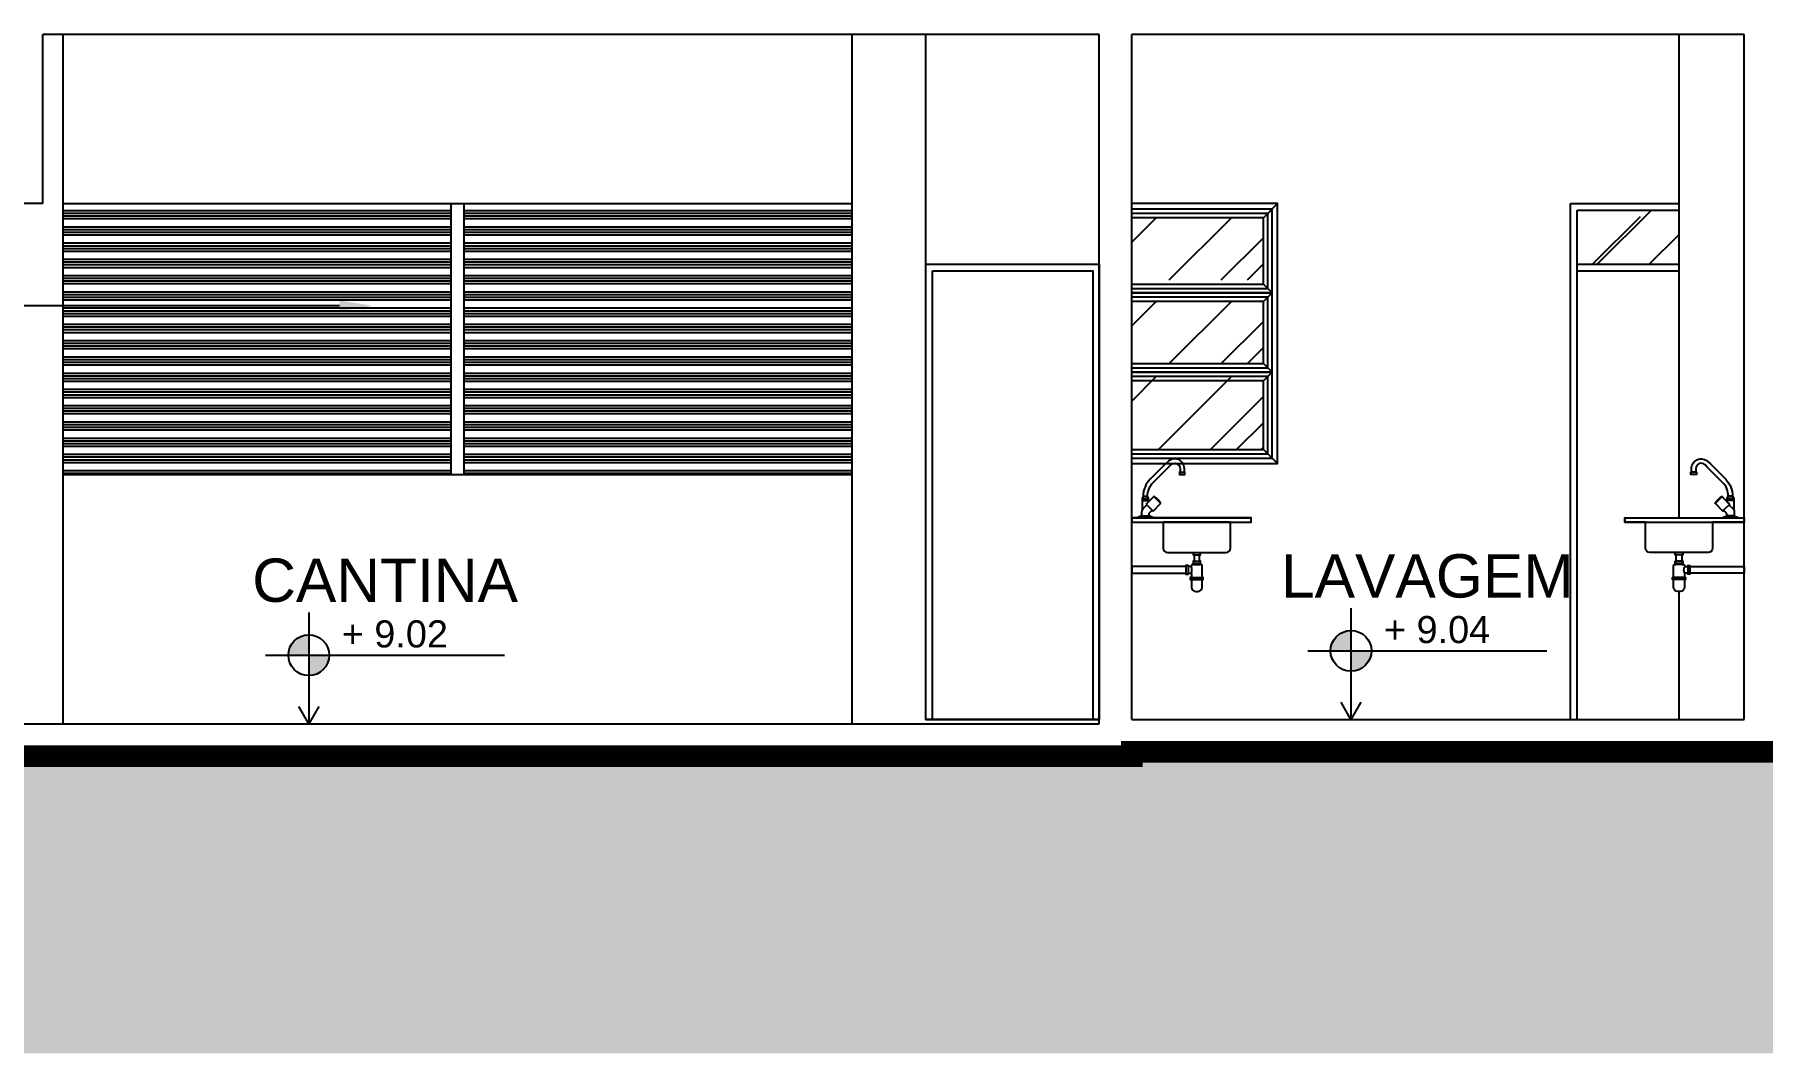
# Model space of a CAD drawing. Header units: metres. Extents: x 2440 to 5689, y 77 to 398.
# Drawn here: x 3429.53 to 3437.5, y 216.07 to 220.78 of the extents above; entities that cross this region are included whole.
import ezdxf
from ezdxf import colors
from ezdxf.entities.mleader import LeaderData, LeaderLine
from ezdxf.math import Vec2, Vec3

# ---------------------------------------------------------------- set-up
doc = ezdxf.new("R2010")
doc.units = ezdxf.units.M
doc.header["$LTSCALE"] = 7
doc.header["$MEASUREMENT"] = 0
for name, color, linetype in [('COTA DE NÍVEL', 7, 'Continuous'), ('HACHURA', 251, 'Continuous'), ('HACHURA PISOS', 250, 'Continuous'), ('Layout-int', 1, 'Continuous'), ('PENA 0.15', 7, 'Continuous'), ('PENA 01', 1, 'Continuous'), ('PENA 02', 2, 'Continuous'), ('PENA 03', 3, 'Continuous'), ('PENA 06', 6, 'Continuous'), ('TXT ESPECIFICAÇÕES', 7, 'Continuous')]:
    doc.layers.add(name, color=color, linetype=linetype)
doc.layers.add('texto', color=3, linetype='Continuous', lineweight=25)
doc.styles.add('GRAF', font='GRAF.SHX')
doc.styles.add('Luana', font='arial.ttf')
doc.styles.get("Standard").update_dxf_attribs({"font": 'arial.ttf'})

# ---------------------------------------------------------------- blocks, each defined once
blk = doc.blocks.new('Pia-d-l')
blk.add_lwpolyline([(455.0000000000037, 780.000000000029), (550.0000000000036, 780.000000000029), (550.0000000000036, 800.000000000029), (97.50000000000364, 800.000000000029), (97.50000000000364, 802.0000000000291), (80.00000000000364, 810.000000000029), (80.00000000000364, 819.6740981922194, -0.1989123673806493), (80.58578643762014, 821.0883117546044), (94.49747468304577, 835.0000000000155), (98.03300858899095, 831.4644660940686), (132.3134192277248, 865.744876732846, 0.3395587548789191), (132.6308815666597, 868.159739371001, 0.1314591200920126), (102.9084861636338, 897.8821387637557, 0.3392918574093047), (100.4949762744203, 897.5660427754634, 0.000240689411842416), (100.4936140743121, 897.5646818862006), (77.50000000000364, 874.5710678118922), (77.50000000000364, 890.0000000000292), (72.50000000000364, 900.0000000000291, -0.198912367379555), (98.8603896932106, 963.6396103067852), (169.5710678118667, 1034.350288425485), (179.6500286447254, 1044.427553243804, -0.6717264719903197), (222.5000000000037, 1026.923881554249), (222.5000000000036, 1010.000000000029), (220.0000000000036, 1010.000000000029), (220.0000000000036, 1000.000000000029), (245.0000000000036, 1000.000000000029), (245.0000000000036, 1010.000000000029), (242.5000000000036, 1010.000000000029), (242.5000000000037, 1026.923881554307, 0.6661789100272512), (165.8568068915931, 1058.919323884486), (155.4289321881406, 1048.492424049211), (84.71825406948119, 977.7817459305807, 0.1989123673797284), (52.50000000000364, 900.0000000000291), (47.50000000000364, 890.0000000000291), (47.50000000000364, 836.3981871181459, 0.1270166537932226), (45.00000000000364, 826.715728752577), (45.00000000000364, 810.0000000000291), (27.50000000000364, 802.0000000000291), (27.50000000000364, 800.0000000000291), (3.637978807091713e-12, 800.0000000000291), (3.637978807091713e-12, 780.000000000029), (145.0000000000036, 780.000000000029), (145.0000000000036, 660.0000000000291, 0.4142135623730951), (165.0000000000036, 640.0000000000291), (282.5000000000036, 640.0000000000291), (282.5000000000036, 630.0000000000291), (287.5000000000036, 630.0000000000291), (287.5000000000036, 600.0000000000291), (282.5000000000036, 600.0000000000291), (282.5000000000036, 590.0000000000291), (285.0000000000036, 590.0000000000291), (285.0000000000036, 585.0000000000291), (280.0000000000036, 585.0000000000291, 0.4142135623730951), (275.0000000000036, 580.0000000000291, -0.4142135623730951), (270.0000000000036, 575.0000000000291), (260.0000000000037, 575.0000000000291), (260.0000000000036, 580.0000000000291), (250.0000000000037, 580.0000000000291), (250.0000000000037, 575.0000000000291), (3.637978807091713e-12, 575.0000000000291), (3.637978807091713e-12, 545.0000000000291), (250.0000000000036, 545.0000000000291), (250.0000000000036, 540.0000000000291), (260.0000000000036, 540.0000000000291), (260.0000000000036, 545.0000000000291), (270.0000000000036, 545.0000000000291, -0.4142135623730951), (275.0000000000036, 540.0000000000291), (275.0000000000036, 525.0000000000291), (270.0000000000036, 525.0000000000291), (270.0000000000036, 515.000000000029), (275.0000000000036, 515.0000000000291), (275.0000000000036, 480.0000000000291, 0.4142135623730951), (295.0000000000036, 460.0000000000291), (305.0000000000036, 460.0000000000291, 0.4142135623730951), (325.0000000000036, 480.0000000000291), (325.0000000000036, 515.0000000000291), (330.0000000000036, 515.0000000000291), (330.0000000000036, 525.0000000000291), (325.0000000000036, 525.0000000000291), (325.0000000000036, 580.0000000000291, 0.4142135623730951), (320.0000000000036, 585.0000000000291), (315.0000000000036, 585.000000000029), (315.0000000000036, 590.0000000000291), (317.5000000000036, 590.0000000000291), (317.5000000000036, 600.000000000029), (312.5000000000036, 600.0000000000291), (312.5000000000036, 630.0000000000291), (317.5000000000036, 630.0000000000291), (317.5000000000036, 640.0000000000291), (435.0000000000036, 640.0000000000291, 0.4142135623730951), (455.0000000000036, 660.0000000000291)], format="xyb", close=True)
at = {"layer": 'Layout-int', "color": 0}
for p, q in [((222.5000000000036, 1010.000000000029), (242.5000000000036, 1010.000000000029)), ((47.50000000000364, 890.0000000000291), (77.50000000000364, 890.0000000000291)), ((47.50000000000364, 880.0000000000291), (77.50000000000364, 880.0000000000291)), ((52.50000000000364, 900.0000000000291), (72.50000000000364, 900.0000000000291)), ((102.955910919165, 897.2522418825829), (130.712025788529, 869.4961270132044)), ((27.50000000000364, 802.0000000000291), (97.50000000000364, 802.0000000000291)), ((27.50000000000364, 800.0000000000291), (97.50000000000364, 800.0000000000291)), ((45.00000000000364, 810.0000000000291), (80.00000000000364, 810.0000000000291)), ((50.85786437626302, 840.857864376303), (69.74873734152425, 859.7487373415788)), ((66.21320343559273, 863.2842712474812), (77.50000000000362, 874.5710678118921)), ((66.21320343559273, 863.2842712474812), (94.49747468303192, 835.0000000000291)), ((455.0000000000036, 780.000000000029), (145.0000000000036, 780.000000000029)), ((282.5000000000036, 640.0000000000291), (317.5000000000036, 640.0000000000291)), ((250.0000000000037, 575.000000000029), (250.0000000000036, 545.0000000000291)), ((260.0000000000037, 575.000000000029), (260.0000000000036, 545.0000000000291)), ((285.0000000000036, 590.0000000000291), (287.5000000000037, 590.0000000000291)), ((285.0000000000036, 585.0000000000291), (315.0000000000036, 585.0000000000291)), ((287.5000000000037, 630.0000000000291), (300.0000000000036, 630.0000000000291)), ((287.5000000000037, 600.0000000000291), (300.0000000000036, 600.0000000000291)), ((287.5000000000037, 590.0000000000291), (300.0000000000036, 590.0000000000291)), ((300.0000000000036, 630.0000000000291), (312.5000000000036, 630.0000000000291)), ((300.0000000000036, 600.0000000000291), (312.5000000000037, 600.0000000000291)), ((300.0000000000036, 590.0000000000291), (312.5000000000037, 590.0000000000291)), ((312.5000000000037, 590.0000000000291), (315.0000000000036, 590.0000000000291)), ((270.0000000000036, 520.0000000000291), (330.0000000000036, 520.0000000000291)), ((275.0000000000037, 525.0000000000291), (325.0000000000036, 525.0000000000291)), ((275.0000000000037, 515.0000000000291), (325.0000000000036, 515.0000000000291))]:
    blk.add_line(p, q, dxfattribs=at)
for centre, radius, start, end in [((65.00000000000364, 826.715728752577), 20, 135, 151.0449756279753), ((225.5980283290301, 559.2305929649447), 51.41074382959605, 343.9305739226888, 16.37718472546337)]:
    blk.add_arc(centre, radius, start, end, dxfattribs=at)
blk = doc.blocks.new('NIV02')
h = blk.add_hatch(color=256)
h.paths.add_polyline_path([(-43.08798214372393, -49.02922773002917, 0.4142135623730951), (-44.59234559443733, -50.53359118074257), (-43.08798214372393, -50.53359118074257)])
h.paths.add_polyline_path([(-43.08798214372393, -52.03795463145597, 0.4142135623730951), (-41.58361869301053, -50.53359118074257), (-43.08798214372393, -50.53359118074257)])
for p, q in [((-43.08798214372393, -47.3822175101738), (-43.08798214372393, -55.57883228363895)), ((-46.27430931333186, -50.53359118074257), (-28.67982759653792, -50.53359118074257))]:
    blk.add_line(p, q)
blk.add_lwpolyline([(-42.35976431650299, -54.31752200791485), (-43.08798214372393, -55.57883228363895), (-43.81619997094488, -54.31752200791485)])
blk.add_circle((-43.08798214372393, -50.53359118074257), 1.504363450713398)
at = {"style": 'GRAF'}
blk.add_attdef('ELEV', (-40.66293629551796, -49.96256487468508), '', height=1.261310275724094, dxfattribs=at)

msp = doc.modelspace()

# ---------------------------------------------------------------- hatches: boundary and pattern name
at = {"layer": 'HACHURA'}
h = msp.add_hatch(dxfattribs=at)
h.set_pattern_fill('AR-RROOF', color=256, scale=0.5, angle=45, style=0)
h.set_pattern_definition([(45, (5939.979558250045, 232.2860102441873), (0.4242640687119287, 1.131370849898476), [7.5, -1, 2.5, -0.5]), (45, (5940.273007564237, 232.933012948973), (-0.8237794000823279, 0.1166726188957805), [1.5, -0.165, 3, -0.375]), (45, (5939.855814563337, 232.7633073214882), (1.60159685938753, 2.075358402782517), [4, -0.7, 2, -0.5])])
h.paths.add_polyline_path([(3437.117349115033, 219.7167909407446), (3437.117349115033, 219.9667909407447), (3436.647349115034, 219.9667909407447), (3436.647349115034, 219.7167909407447)])
h = msp.add_hatch(dxfattribs=at)
h.set_pattern_fill('AR-RROOF', color=256, scale=0.5, angle=45, style=0)
h.set_pattern_definition([(45, (3434.418599115033, 219.6451242740779), (0.4242640687119287, 1.131370849898476), [7.5, -1, 2.5, -0.5]), (45, (3434.712048429226, 220.2921269788636), (-0.8237794000823279, 0.1166726188957805), [1.5, -0.165, 3, -0.375]), (45, (3434.294855428327, 220.1224213513788), (1.60159685938753, 2.075358402782517), [4, -0.7, 2, -0.5])])
h.paths.add_polyline_path([(3434.592535619816, 219.9317909407445), (3434.592535619816, 219.6451242740779), (3435.199849115033, 219.6451242740779), (3435.199849115033, 219.9317909407445)])
h = msp.add_hatch(dxfattribs=at)
h.set_pattern_fill('AR-RROOF', color=256, scale=0.5, angle=45, style=0)
h.set_pattern_definition([(45, (3434.418599115033, 219.2584576074113), (0.4242640687119287, 1.131370849898476), [7.5, -1, 2.5, -0.5]), (45, (3434.712048429226, 219.9054603121969), (-0.8237794000823279, 0.1166726188957805), [1.5, -0.165, 3, -0.375]), (45, (3434.294855428327, 219.7357546847122), (1.60159685938753, 2.075358402782517), [4, -0.7, 2, -0.5])])
h.paths.add_polyline_path([(3434.592535619816, 219.5451242740779), (3434.592535619817, 219.2584576074113), (3435.199849115033, 219.2584576074113), (3435.199849115033, 219.5451242740779)])
h = msp.add_hatch(dxfattribs=at)
h.set_pattern_fill('AR-RROOF', color=256, scale=0.5, angle=45, style=0)
h.set_pattern_definition([(45, (3434.418599115033, 218.9117909407446), (0.4242640687119287, 1.131370849898476), [7.5, -1, 2.5, -0.5]), (45, (3434.712048429226, 219.5587936455302), (-0.8237794000823279, 0.1166726188957805), [1.5, -0.165, 3, -0.375]), (45, (3434.294855428327, 219.3890880180455), (1.60159685938753, 2.075358402782517), [4, -0.7, 2, -0.5])])
h.paths.add_polyline_path([(3434.592535619816, 219.1984576074111), (3434.592535619816, 218.8617909407446), (3435.199849115033, 218.8617909407446), (3435.199849115033, 219.1984576074112)])
at = {"layer": 'HACHURA PISOS'}
h = msp.add_hatch(dxfattribs=at)
h.set_pattern_fill('ANSI34,_O', color=256, scale=0.1, angle=135, double=1)
h.set_pattern_definition([(180, (3604.741518243373, 480.4775563762408), (-6.938893903907228e-18, -0.07500000000000001), []), (180, (3604.729018243394, 480.4900563762199), (-6.938893903907228e-18, -0.07500000000000001), []), (180, (3604.716518243344, 480.5025563762696), (-6.938893903907228e-18, -0.07500000000000001), []), (180, (3604.704018243365, 480.5150563762487), (-6.938893903907228e-18, -0.07500000000000001), [])])
h.paths.add_polyline_path([(3431.512442367426, 219.9967909407447), (3431.512442367426, 218.7467909407446), (3433.302535619817, 218.7467909407447), (3433.302535619817, 219.9967909407447)])
h.paths.add_polyline_path([(3431.452442367425, 218.7467909407447), (3431.452442367425, 219.9967909407447), (3429.662349115034, 219.9967909407447), (3429.662349115034, 218.7467909407447)])
at = {"layer": 'PENA 01'}
h = msp.add_hatch(dxfattribs=at)
h.set_pattern_fill('EARTH', color=256, scale=0.75, angle=45, style=0, double=1)
h.set_pattern_definition([(45, (9241.491680741257, 518.7442862187713), (2.775557561562891e-17, 0.2651650429449554), [0.1875, -0.1875]), (45, (9241.441962295705, 518.7940046643236), (2.775557561562891e-17, 0.2651650429449554), [0.1875, -0.1875]), (45, (9241.392243850152, 518.8437231098757), (2.775557561562891e-17, 0.2651650429449554), [0.1875, -0.1875]), (135, (9241.392243850152, 518.8768687402438), (-0.2651650429449553, 5.551115123125783e-17), [0.1875, -0.1875]), (135, (9241.441962295705, 518.9265871857959), (-0.2651650429449553, 5.551115123125783e-17), [0.1875, -0.1875]), (135, (9241.491680741257, 518.9763056313482), (-0.2651650429449553, 5.551115123125783e-17), [0.1875, -0.1875])])
h.paths.add_polyline_path([(3457.169859269, 217.2875820261542, 0.1357259959442292), (3457.118479412399, 217.3017909407447), (3456.665018832107, 217.3017909407447), (3456.665018832107, 216.0707452039405), (3461.057192037301, 216.0707452039405), (3461.057192037301, 216.5567909407447), (3458.779522593308, 216.5567909407447, -0.1103509840018298), (3458.673122508483, 216.5805631308957)])
h.paths.add_polyline_path([(3456.48707530475, 217.3017909407447), (3453.367349115032, 217.3017909407447), (3453.367349115032, 217.4517909407447), (3449.567349115034, 217.4517909407447), (3449.567349115034, 217.4267909407447), (3445.417349115034, 217.4267909407447), (3445.417349115034, 217.4517909407447), (3441.417349115034, 217.4517909407447), (3434.592535619821, 217.4667909407447), (3434.592535619821, 217.4467909407447), (3425.521257810338, 217.4467909407447), (3425.521257810338, 217.4267909407447), (3405.067349115034, 217.4267909407447), (3405.067349115034, 217.2267909407446), (3404.206918748602, 217.2267909407446), (3404.206918748602, 216.0760830836884), (3456.48707530475, 216.0760830836884)])

# ---------------------------------------------------------------- linework, layer by layer
at = {"layer": 'HACHURA'}
for p, q in [((3431.4524423674247, 218.7467909407447), (3431.4524423674247, 219.9967909407447)), ((3431.512442367425, 218.7467909407447), (3431.512442367425, 219.9967909407447))]:
    msp.add_line(p, q, dxfattribs=at)
at = {"layer": 'PENA 0.15'}
for p, q in [((3429.662349115034, 217.5967909407447), (3429.662349115033, 220.7767909407446)), ((3433.302535619817, 217.5967909407447), (3433.302535619817, 220.7767909407446)), ((3433.642535619817, 217.6167909407447), (3433.642535619817, 220.7767909407446)), ((3437.117349115033, 218.5467909407447), (3437.117349115033, 220.7767909407447)), ((3437.117349115033, 217.6167909407447), (3437.117349115034, 218.2067909407447))]:
    msp.add_line(p, q, dxfattribs=at)
for points in [[(3429.662349115034, 219.9967909407447), (3433.302535619817, 219.9967909407447)], [(3429.662349115034, 218.7467909407447), (3433.302535619817, 218.7467909407447)], [(3433.642535619817, 217.6167909407447), (3434.442535619818, 217.6167909407447)]]:
    msp.add_lwpolyline(points, dxfattribs=at)
for points in [[(3433.642535619817, 219.7167909407447), (3434.442535619818, 219.7167909407447), (3434.442535619818, 217.6167909407447), (3433.642535619817, 217.6167909407447)], [(3433.672535619818, 219.6867909407447), (3434.412535619817, 219.6867909407447), (3434.412535619817, 217.6167909407447), (3433.672535619818, 217.6167909407447)]]:
    msp.add_lwpolyline(points, close=True, dxfattribs=at)
at = {"layer": 'PENA 01', "color": 1}
for p, q in [((3436.617349115034, 217.6167909407447), (3436.617349115034, 219.9967909407447)), ((3436.617349115034, 219.9967909407447), (3437.117349115033, 219.9967909407447)), ((3436.647349115034, 219.9667909407447), (3437.117349115033, 219.9667909407447)), ((3436.647349115034, 217.6167909407447), (3436.647349115034, 219.9667909407447)), ((3436.647349115034, 219.7167909407447), (3437.117349115033, 219.7167909407446)), ((3436.647349115034, 219.6867909407447), (3437.117349115033, 219.6867909407447))]:
    msp.add_line(p, q, dxfattribs=at)
for points in [[(3434.592535619816, 218.7967909407446), (3435.264849115034, 218.7967909407446), (3435.264849115034, 219.9967909407446), (3434.592535619816, 219.9967909407446)], [(3434.592535619816, 218.8217909407446), (3435.239849115034, 218.8217909407446), (3435.239849115034, 219.9717909407446), (3434.592535619816, 219.9717909407446)], [(3434.592535619816, 219.5851242740779), (3435.239849115034, 219.5851242740779), (3435.239849115034, 219.9717909407446), (3434.592535619816, 219.9717909407446)], [(3435.199849115033, 219.9317909407445), (3435.264849115034, 219.9967909407447)], [(3434.592535619816, 219.605124274078), (3435.219849115034, 219.605124274078), (3435.219849115034, 219.9517909407445), (3434.592535619816, 219.9517909407445)], [(3434.592535619816, 219.6251242740779), (3435.199849115033, 219.6251242740779), (3435.199849115033, 219.9317909407445), (3434.592535619816, 219.9317909407445)], [(3434.592535619816, 219.2184576074113), (3435.239849115034, 219.2184576074113), (3435.239849115034, 219.5851242740779), (3434.592535619816, 219.5851242740779)], [(3434.592535619816, 219.2384576074113), (3435.219849115034, 219.2384576074113), (3435.219849115034, 219.5651242740779), (3434.592535619816, 219.5651242740779)], [(3435.199849115033, 219.6251242740779), (3435.239849115034, 219.5851242740779)], [(3435.199849115033, 219.5451242740779), (3435.239849115034, 219.5851242740779)], [(3434.592535619816, 219.2584576074113), (3435.199849115033, 219.2584576074113), (3435.199849115033, 219.5451242740779), (3434.592535619816, 219.5451242740779)], [(3435.199849115033, 219.2584576074113), (3435.239849115034, 219.2184576074113)], [(3434.592535619816, 218.8217909407446), (3435.239849115034, 218.8217909407446), (3435.239849115034, 219.2184576074113), (3434.592535619816, 219.2184576074113)], [(3434.592535619816, 218.8417909407446), (3435.219849115034, 218.8417909407446), (3435.219849115034, 219.1984576074113), (3434.592535619816, 219.1984576074113)], [(3434.592535619816, 218.8617909407446), (3435.199849115033, 218.8617909407446), (3435.199849115033, 219.1784576074112), (3434.592535619816, 219.1784576074112)], [(3435.199849115033, 219.1784576074112), (3435.239849115034, 219.2184576074113)], [(3435.199849115033, 218.8617909407446), (3435.264849115034, 218.7967909407445)]]:
    msp.add_lwpolyline(points, dxfattribs=at)
at = {"layer": 'PENA 02', "const_width": 0.1}
msp.add_lwpolyline([(3456.48707530475, 217.3017909407447), (3453.367349115032, 217.3017909407447), (3453.367349115032, 217.4517909407447), (3449.567349115034, 217.4517909407447), (3449.567349115034, 217.4267909407447), (3445.417349115034, 217.4267909407447), (3445.417349115034, 217.4517909407447), (3441.417349115034, 217.4517909407447), (3441.417349115034, 217.4667909407447), (3434.592535619821, 217.4667909407447), (3434.592535619821, 217.4467909407447), (3425.521257810338, 217.4467909407447), (3425.521257810338, 217.4267909407447), (3405.067349115034, 217.4267909407447), (3405.067349115034, 217.2267909407446), (3404.206918748602, 217.2267909407446)], dxfattribs=at)
at = {"layer": 'PENA 03'}
for p, q in [((3435.142535619816, 218.5267909407447), (3435.142535619816, 218.5467909407447)), ((3436.867349115034, 218.5467909407447), (3436.867349115034, 218.5267909407447))]:
    msp.add_line(p, q, dxfattribs=at)
for points in [[(3434.592535619817, 218.5467909407447), (3435.142535619816, 218.5467909407447)], [(3434.592535619817, 218.5267909407447), (3435.142535619816, 218.5267909407447)], [(3436.867349115034, 218.5467909407447), (3437.417349115034, 218.5467909407447)], [(3436.867349115034, 218.5267909407447), (3437.417349115034, 218.5267909407447)]]:
    msp.add_lwpolyline(points, dxfattribs=at)
at = {"layer": 'PENA 06'}
for p, q in [((3429.567349115034, 219.9967909407447), (3429.567349115034, 220.7767909407447)), ((3434.442535619817, 220.7767909407446), (3429.567349115034, 220.7767909407447)), ((3434.442535619818, 217.5967909407447), (3434.442535619818, 220.7767909407446)), ((3434.592535619816, 217.6167909407447), (3434.592535619816, 220.7767909407446)), ((3437.417349115034, 220.7767909407447), (3434.592535619816, 220.7767909407447)), ((3437.417349115034, 217.6167909407447), (3437.417349115034, 220.7767909407447))]:
    msp.add_line(p, q, dxfattribs=at)
msp.add_lwpolyline([(3429.567349115034, 219.9967909407447), (3429.417349115034, 219.9967909407447)], dxfattribs=at)
at = {"layer": 'PENA 06', "ltscale": 1.5}
for points in [[(3425.501866452908, 218.6767909407447), (3425.501866452908, 217.5967909407447), (3434.442535619818, 217.5967909407447)], [(3434.592535619817, 217.6167909407447), (3437.417349115034, 217.6167909407447)]]:
    msp.add_lwpolyline(points, dxfattribs=at)

# ---------------------------------------------------------------- block references
at = {"layer": 'COTA DE NÍVEL', "ltscale": 0.05}
ref = msp.add_blockref('NIV02', (3438.304074442921, 221.0997558649366), dxfattribs=dict(at, xscale=0.06266711229946524, yscale=0.06266711229946524, zscale=0.06266711229946524))
ref.add_attrib('ELEV', '+ 9.04', (3435.755845647666, 217.9687462011656), dxfattribs={"layer": '0', "height": 0.125, "style": 'Luana'})
ref = msp.add_blockref('NIV02', (3433.495254624415, 221.0797558649366), dxfattribs=dict(at, xscale=0.06266711229946524, yscale=0.06266711229946524, zscale=0.06266711229946524))
ref.add_attrib('ELEV', '+ 9.02', (3430.947025829159, 217.9487462011656), dxfattribs={"layer": '0', "height": 0.125, "style": 'Luana'})
at = {"layer": 'PENA 01', "color": 1, "yscale": 0.001, "zscale": 0.001}
for p, xscale in [((3434.592535619817, 217.7467909407447), 0.001), ((3437.417349115034, 217.7467909407447), -0.001)]:
    msp.add_blockref('Pia-d-l', p, dxfattribs=dict(at, xscale=xscale))

# ---------------------------------------------------------------- texts
at = {"layer": 'texto', "color": 2, "ltscale": 0.05, "char_height": 0.2, "width": 1.934, "attachment_point": 5, "style": 'Luana'}
for s, insert in [('LAVAGEM', (3435.956005117856, 218.277462860923)), ('CANTINA', (3431.14718529935, 218.257462860923))]:
    msp.add_mtext(s, dxfattribs=dict(at, insert=insert))

# ---------------------------------------------------------------- leaders
at = {"layer": 'TXT ESPECIFICAÇÕES', "ltscale": 0.05}
ml = msp.add_multileader_mtext('Standard', dxfattribs=at)
ml.set_content('JANELA\\P DE ROLO', color=256)
ml.set_leader_properties()
ml.build(insert=Vec2(0, 0))
ml.multileader.update_dxf_attribs({"dogleg_length": 0.36, "arrow_head_size": 0.15})
ctx = ml.context
ctx.base_point, ctx.char_height, ctx.arrow_head_size, ctx.landing_gap_size, ctx.plane_origin = Vec3(3426.222914873441, 219.5253332458516), 0.16, 0.15, 0.09, Vec3(3437.073972852058, 226.4739237362349)
ctx.text_align_type = 2
notes = []
notes.append((ctx, [(0, (1, 1, 0), (3427.826673643309, 219.5253332458516), (-1, 0), 0.3656414438099631, [(0, [(3431.087061462236, 219.5253332458516)], 0, [])])]))
ctx.mtext.insert, ctx.mtext.alignment, ctx.mtext.flow_direction = Vec3(3427.371032199499, 219.6066975023318), 3, 5
for ctx, leaders in notes:
    for number, flags, end, landing, length, lines in leaders:
        leader = LeaderData()
        leader.index, (leader.has_last_leader_line, leader.has_dogleg_vector, leader.attachment_direction) = number, flags
        leader.last_leader_point, leader.dogleg_vector, leader.dogleg_length = Vec3(end), Vec3(landing), length
        for number, points, colour, breaks in lines:
            line = LeaderLine()
            line.index, line.vertices, line.color, line.breaks = number, Vec3.list(points), colors.encode_raw_color(colour), breaks
            leader.lines.append(line)
        ctx.leaders.append(leader)

doc.saveas('drawing.dxf')
